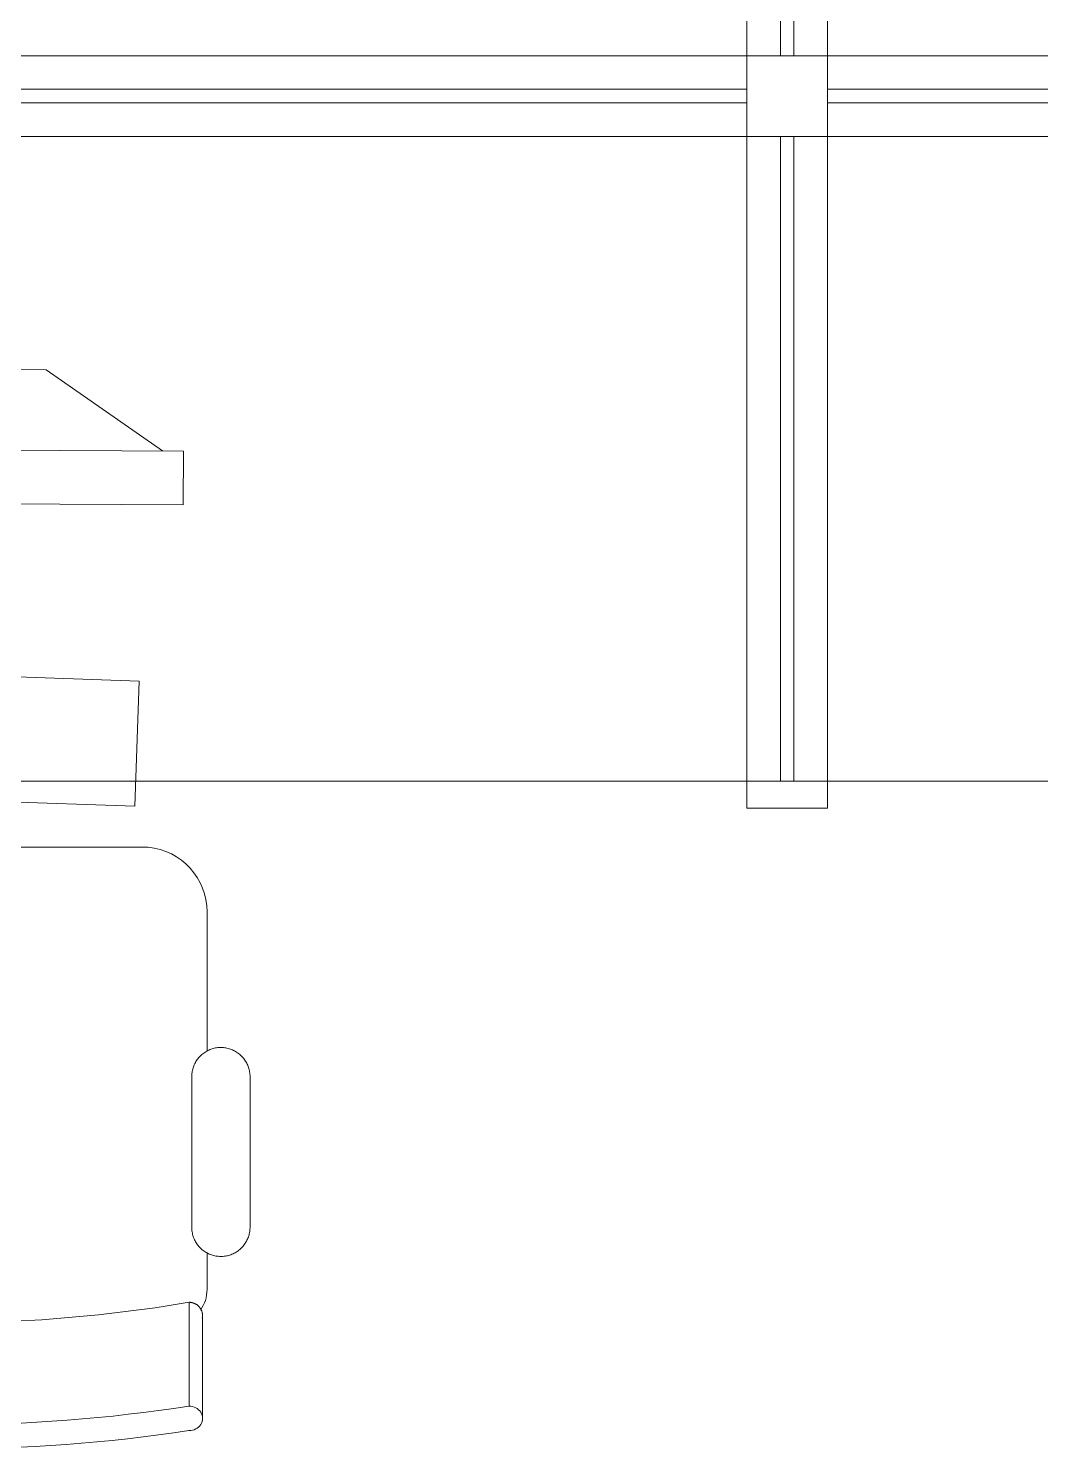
# Model space of a CAD drawing. Header units: inches. Extents: x 1 to 4333, y -575 to 1753.
# Drawn here: x 3271.9 to 3309.6, y 1129 to 1182.1 of the extents above; entities that cross this region are included whole.
import ezdxf

# ---------------------------------------------------------------- set-up
doc = ezdxf.new("R2010")
doc.units = ezdxf.units.IN
doc.header["$MEASUREMENT"] = 0
doc.layers.add('I-FURN-PNLS', color=30, linetype='Continuous', lineweight=9)

# ---------------------------------------------------------------- blocks, each defined once
blk = doc.blocks.new('Benching - 5_-0_ bench-V7-New Construction - Tel_Data_Elec Plan')
at = {"layer": 'I-FURN-PNLS'}
for p, q in [((-1.5, 25.5), (-1.5, 1.5)), ((-0.25, 25.5), (-0.25, 1.5)), ((0.25, 1.5), (0.25, 25.5)), ((1.5, 1.5), (1.5, 25.5)), ((-1.5, 1.5), (-0.25, 1.5)), ((-0.25, 1.5), (-1.5, 1.5)), ((-1.5, 1.5), (-1.5, 0.25)), ((-0.25, 1.5), (0.25, 1.5)), ((0.25, 1.5), (1.5, 1.5)), ((1.5, 1.5), (0.25, 1.5)), ((61.5, 1.5), (1.5, 1.5)), ((1.5, 1.5), (1.5, 0.25)), ((1.5, 0.25), (1.5, 1.5)), ((61.5, 0.25), (1.5, 0.25)), ((1.5, 0.25), (1.5, -0.25)), ((-1.5, -0.25), (-1.5, -1.5)), ((1.5, -0.25), (61.5, -0.25)), ((1.5, -0.25), (1.5, -1.5)), ((1.5, -1.5), (1.5, -0.25)), ((-1.5, -1.5), (-0.25, -1.5)), ((0.25, -1.5), (1.5, -1.5)), ((1.5, -1.5), (61.5, -1.5))]:
    blk.add_line(p, q, dxfattribs=at)
blk = doc.blocks.new('Benching - 5_-0_ bench-V8-New Construction - Tel_Data_Elec Plan')
at = {"layer": 'I-FURN-PNLS'}
for p, q in [((-0.25, 1.5), (-1.5, 1.5)), ((-1.5, 1.5), (-1.5, 0.25)), ((1.5, 1.5), (0.25, 1.5)), ((61.5, 1.5), (1.5, 1.5)), ((1.5, 1.5), (1.5, 0.25)), ((1.5, 0.25), (1.5, 1.5)), ((61.5, 0.25), (1.5, 0.25)), ((1.5, 0.25), (1.5, -0.25)), ((-1.5, -0.25), (-1.5, -1.5)), ((1.5, -0.25), (61.5, -0.25)), ((1.5, -0.25), (1.5, -1.5)), ((1.5, -1.5), (1.5, -0.25)), ((-0.25, -1.5), (-1.5, -1.5)), ((-1.5, -1.5), (-1.5, -25.5)), ((-1.5, -1.5), (-0.25, -1.5)), ((0.25, -1.5), (-0.25, -1.5)), ((-0.25, -1.5), (-0.25, -25.5)), ((0.25, -25.5), (0.25, -1.5)), ((1.5, -1.5), (0.25, -1.5)), ((0.25, -1.5), (1.5, -1.5)), ((1.5, -25.5), (1.5, -1.5)), ((1.5, -1.5), (61.5, -1.5)), ((-1.5, -25.5), (-0.25, -25.5)), ((-0.25, -25.5), (-1.5, -25.5)), ((-1.5, -25.5), (-1.5, -26.5)), ((-0.25, -25.5), (0.25, -25.5)), ((0.25, -25.5), (1.5, -25.5)), ((1.5, -25.5), (0.25, -25.5)), ((1.5, -26.5), (1.5, -25.5)), ((1.5, -25.5), (61.5, -25.5)), ((-1.5, -26.5), (1.5, -26.5))]:
    blk.add_line(p, q, dxfattribs=at)
blk = doc.blocks.new('Benching - 5_-0_ bench-V16-New Construction - Tel_Data_Elec Plan')
at = {"layer": 'I-FURN-PNLS'}
for p, q in [((61.5, 25.5), (61.5, 1.5)), ((62.75, 25.5), (62.75, 1.5)), ((63.25, 1.5), (63.25, 25.5)), ((64.5, 1.5), (64.5, 25.5)), ((61.5, 1.5), (1.5, 1.5)), ((61.5, 0.25), (61.5, 1.5)), ((61.5, 1.5), (62.75, 1.5)), ((62.75, 1.5), (61.5, 1.5)), ((61.5, 1.5), (61.5, 0.25)), ((62.75, 1.5), (63.25, 1.5)), ((63.25, 1.5), (64.5, 1.5)), ((64.5, 1.5), (63.25, 1.5)), ((64.5, 0.25), (64.5, 1.5)), ((61.5, 0.25), (1.5, 0.25)), ((61.5, -0.25), (61.5, 0.25)), ((1.5, -0.25), (61.5, -0.25)), ((61.5, -1.5), (61.5, -0.25)), ((61.5, -0.25), (61.5, -1.5)), ((64.5, -1.5), (64.5, -0.25)), ((1.5, -1.5), (61.5, -1.5)), ((61.5, -1.5), (62.75, -1.5)), ((63.25, -1.5), (64.5, -1.5))]:
    blk.add_line(p, q, dxfattribs=at)
blk = doc.blocks.new('Benching - 5_-0_ bench-V3-New Construction - Tel_Data_Elec Plan')
at = {"layer": 'I-FURN-PNLS'}
for p, q in [((61.5, 1.5), (1.5, 1.5)), ((61.5, 0.25), (61.5, 1.5)), ((62.75, 1.5), (61.5, 1.5)), ((61.5, 1.5), (61.5, 0.25)), ((64.5, 1.5), (63.25, 1.5)), ((64.5, 0.25), (64.5, 1.5)), ((61.5, 0.25), (1.5, 0.25)), ((61.5, -0.25), (61.5, 0.25)), ((1.5, -0.25), (61.5, -0.25)), ((61.5, -1.5), (61.5, -0.25)), ((61.5, -0.25), (61.5, -1.5)), ((64.5, -1.5), (64.5, -0.25)), ((1.5, -1.5), (61.5, -1.5)), ((62.75, -1.5), (61.5, -1.5)), ((61.5, -1.5), (61.5, -25.5)), ((61.5, -1.5), (62.75, -1.5)), ((63.25, -1.5), (62.75, -1.5)), ((62.75, -1.5), (62.75, -25.5)), ((63.25, -25.5), (63.25, -1.5)), ((64.5, -1.5), (63.25, -1.5)), ((63.25, -1.5), (64.5, -1.5)), ((64.5, -25.5), (64.5, -1.5)), ((27.542, -10.143), (35.428, -10.184)), ((35.428, -10.184), (39.759, -13.207)), ((22.406, -13.116), (40.532, -13.211)), ((40.532, -13.211), (40.522, -15.211)), ((40.522, -15.211), (22.396, -15.116)), ((38.885, -21.77), (22.885, -21.212)), ((38.722, -26.428), (38.885, -21.77)), ((1.5, -25.5), (61.5, -25.5)), ((22.723, -25.871), (38.722, -26.428)), ((61.5, -25.5), (62.75, -25.5)), ((62.75, -25.5), (61.5, -25.5)), ((61.5, -25.5), (61.5, -26.5)), ((62.75, -25.5), (63.25, -25.5)), ((63.25, -25.5), (64.5, -25.5)), ((64.5, -25.5), (63.25, -25.5)), ((64.5, -26.5), (64.5, -25.5)), ((61.5, -26.5), (64.5, -26.5)), ((39.217, -27.954), (23.967, -27.954)), ((41.412, -35.543), (41.412, -30.362)), ((40.843, -36.49), (40.843, -42.098)), ((43.012, -42.098), (43.012, -36.49)), ((41.412, -44.414), (41.412, -43.042)), ((40.741, -48.751), (40.741, -44.89))]:
    blk.add_line(p, q, dxfattribs=at)
at = {"layer": 'I-FURN-PNLS', "flags": 128}
for points in [[(43.012, -36.49), (43.011, -36.447), (43.008, -36.403), (43.004, -36.36), (42.998, -36.317), (42.99, -36.275), (42.981, -36.232), (42.969, -36.19), (42.957, -36.149), (42.942, -36.108), (42.926, -36.068), (42.908, -36.028), (42.889, -35.989), (42.868, -35.951), (42.846, -35.914), (42.822, -35.878), (42.797, -35.843), (42.77, -35.808), (42.743, -35.775), (42.713, -35.743), (42.683, -35.712), (42.651, -35.683), (42.618, -35.655), (42.584, -35.628), (42.549, -35.602), (42.513, -35.578), (42.476, -35.555), (42.438, -35.534), (42.4, -35.514), (42.36, -35.496), (42.32, -35.48), (42.28, -35.465), (42.238, -35.452), (42.197, -35.44), (42.154, -35.43), (42.112, -35.422), (42.069, -35.415), (42.026, -35.41), (41.983, -35.407), (41.939, -35.406), (41.896, -35.406), (41.853, -35.409), (41.809, -35.412), (41.766, -35.418), (41.724, -35.425), (41.681, -35.434), (41.639, -35.445), (41.598, -35.457), (41.557, -35.471), (41.516, -35.487), (41.476, -35.504), (41.437, -35.523), (41.399, -35.544), (41.362, -35.565), (41.325, -35.589), (41.29, -35.614), (41.255, -35.64), (41.222, -35.667), (41.189, -35.696), (41.158, -35.726), (41.128, -35.758), (41.099, -35.79), (41.072, -35.824), (41.046, -35.859), (41.022, -35.895), (40.999, -35.931), (40.977, -35.969), (40.957, -36.007), (40.938, -36.046), (40.921, -36.086), (40.906, -36.127), (40.892, -36.168), (40.88, -36.21), (40.87, -36.252), (40.861, -36.294), (40.854, -36.337), (40.849, -36.38), (40.846, -36.423), (40.844, -36.467), (40.843, -36.49)], [(40.843, -42.098), (40.844, -42.142), (40.847, -42.185), (40.851, -42.228), (40.857, -42.271), (40.865, -42.314), (40.875, -42.356), (40.886, -42.398), (40.898, -42.439), (40.913, -42.48), (40.929, -42.521), (40.947, -42.56), (40.966, -42.599), (40.987, -42.637), (41.009, -42.674), (41.033, -42.711), (41.058, -42.746), (41.085, -42.78), (41.113, -42.813), (41.142, -42.845), (41.172, -42.876), (41.204, -42.906), (41.237, -42.934), (41.271, -42.961), (41.306, -42.986), (41.342, -43.011), (41.379, -43.033), (41.417, -43.054), (41.455, -43.074), (41.495, -43.092), (41.535, -43.109), (41.575, -43.124), (41.617, -43.137), (41.658, -43.149), (41.701, -43.158), (41.743, -43.167), (41.786, -43.173), (41.829, -43.178), (41.872, -43.181), (41.916, -43.182), (41.959, -43.182), (42.002, -43.18), (42.046, -43.176), (42.089, -43.17), (42.131, -43.163), (42.174, -43.154), (42.216, -43.143), (42.257, -43.131), (42.298, -43.117), (42.339, -43.101), (42.379, -43.084), (42.418, -43.065), (42.456, -43.045), (42.493, -43.023), (42.53, -43), (42.566, -42.975), (42.6, -42.949), (42.634, -42.921), (42.666, -42.892), (42.697, -42.862), (42.727, -42.831), (42.756, -42.798), (42.783, -42.764), (42.809, -42.73), (42.833, -42.694), (42.856, -42.657), (42.878, -42.62), (42.898, -42.581), (42.917, -42.542), (42.934, -42.502), (42.949, -42.462), (42.963, -42.42), (42.975, -42.379), (42.985, -42.337), (42.994, -42.294), (43.001, -42.251), (43.006, -42.208), (43.01, -42.165), (43.011, -42.122), (43.012, -42.098)], [(22.57, -44.871), (24.669, -45.195), (26.779, -45.434), (28.897, -45.589), (31.019, -45.659), (33.143, -45.644), (35.264, -45.544), (37.379, -45.359), (39.486, -45.09), (40.741, -44.889)], [(40.741, -44.889), (40.761, -44.889), (40.781, -44.89), (40.801, -44.892), (40.821, -44.895), (40.841, -44.899), (40.861, -44.903), (40.881, -44.908), (40.9, -44.914), (40.919, -44.921), (40.938, -44.929), (40.957, -44.937), (40.975, -44.946), (40.993, -44.956), (41.01, -44.966), (41.027, -44.977), (41.043, -44.989), (41.059, -45.001), (41.075, -45.014), (41.09, -45.028), (41.104, -45.042), (41.118, -45.057), (41.131, -45.073), (41.144, -45.089), (41.156, -45.105), (41.167, -45.122), (41.178, -45.139), (41.188, -45.157), (41.197, -45.175), (41.206, -45.193), (41.213, -45.212), (41.22, -45.231), (41.226, -45.25), (41.232, -45.27), (41.237, -45.29), (41.24, -45.31), (41.243, -45.33), (41.246, -45.35), (41.247, -45.37), (41.248, -45.39), (41.248, -45.396)], [(41.248, -49.208), (41.248, -48.572), (41.248, -47.993), (41.248, -47.469), (41.248, -47.004), (41.248, -46.596), (41.248, -46.247), (41.248, -45.957), (41.248, -45.727), (41.248, -45.557), (41.248, -45.448), (41.248, -45.399), (41.248, -45.396)], [(41.248, -45.396), (41.248, -45.426), (41.248, -45.517), (41.248, -45.598)]]:
    blk.add_lwpolyline(points, dxfattribs=at)
at = {"layer": 'I-FURN-PNLS'}
for centre, radius, start, end in [((38.993, -30.362), 2.419, 0, 84.6807), ((40.094, -44.414), 1.319, 324.2773, 0)]:
    blk.add_arc(centre, radius, start, end, dxfattribs=at)
for centre, major_axis, ratio, start_param, end_param in [((40.741, -45.598), (0.507, 0), 0.99468, 0, 0.261799), ((31.705, -1.694), (53.092, 0), 0.899459, 4.539475, 4.883411), ((40.741, -49.208), (0.507, 0), 0.899459, 4.712389, 7.853982), ((31.705, -1.694), (54.092, 0), 0.899459, 4.539505, 4.880219)]:
    blk.add_ellipse(centre, major_axis=major_axis, ratio=ratio, start_param=start_param, end_param=end_param, dxfattribs=at)

msp = doc.modelspace()

# ---------------------------------------------------------------- block references
at = {"layer": 'I-FURN-PNLS'}
for name, p in [('Benching - 5_-0_ bench-V16-New Construction - Tel_Data_Elec Plan', (3237.157, 1179.565)), ('Benching - 5_-0_ bench-V7-New Construction - Tel_Data_Elec Plan', (3300.157, 1179.565)), ('Benching - 5_-0_ bench-V3-New Construction - Tel_Data_Elec Plan', (3237.157, 1179.565)), ('Benching - 5_-0_ bench-V8-New Construction - Tel_Data_Elec Plan', (3300.157, 1179.565))]:
    msp.add_blockref(name, p, dxfattribs=at)

doc.saveas('drawing.dxf')
